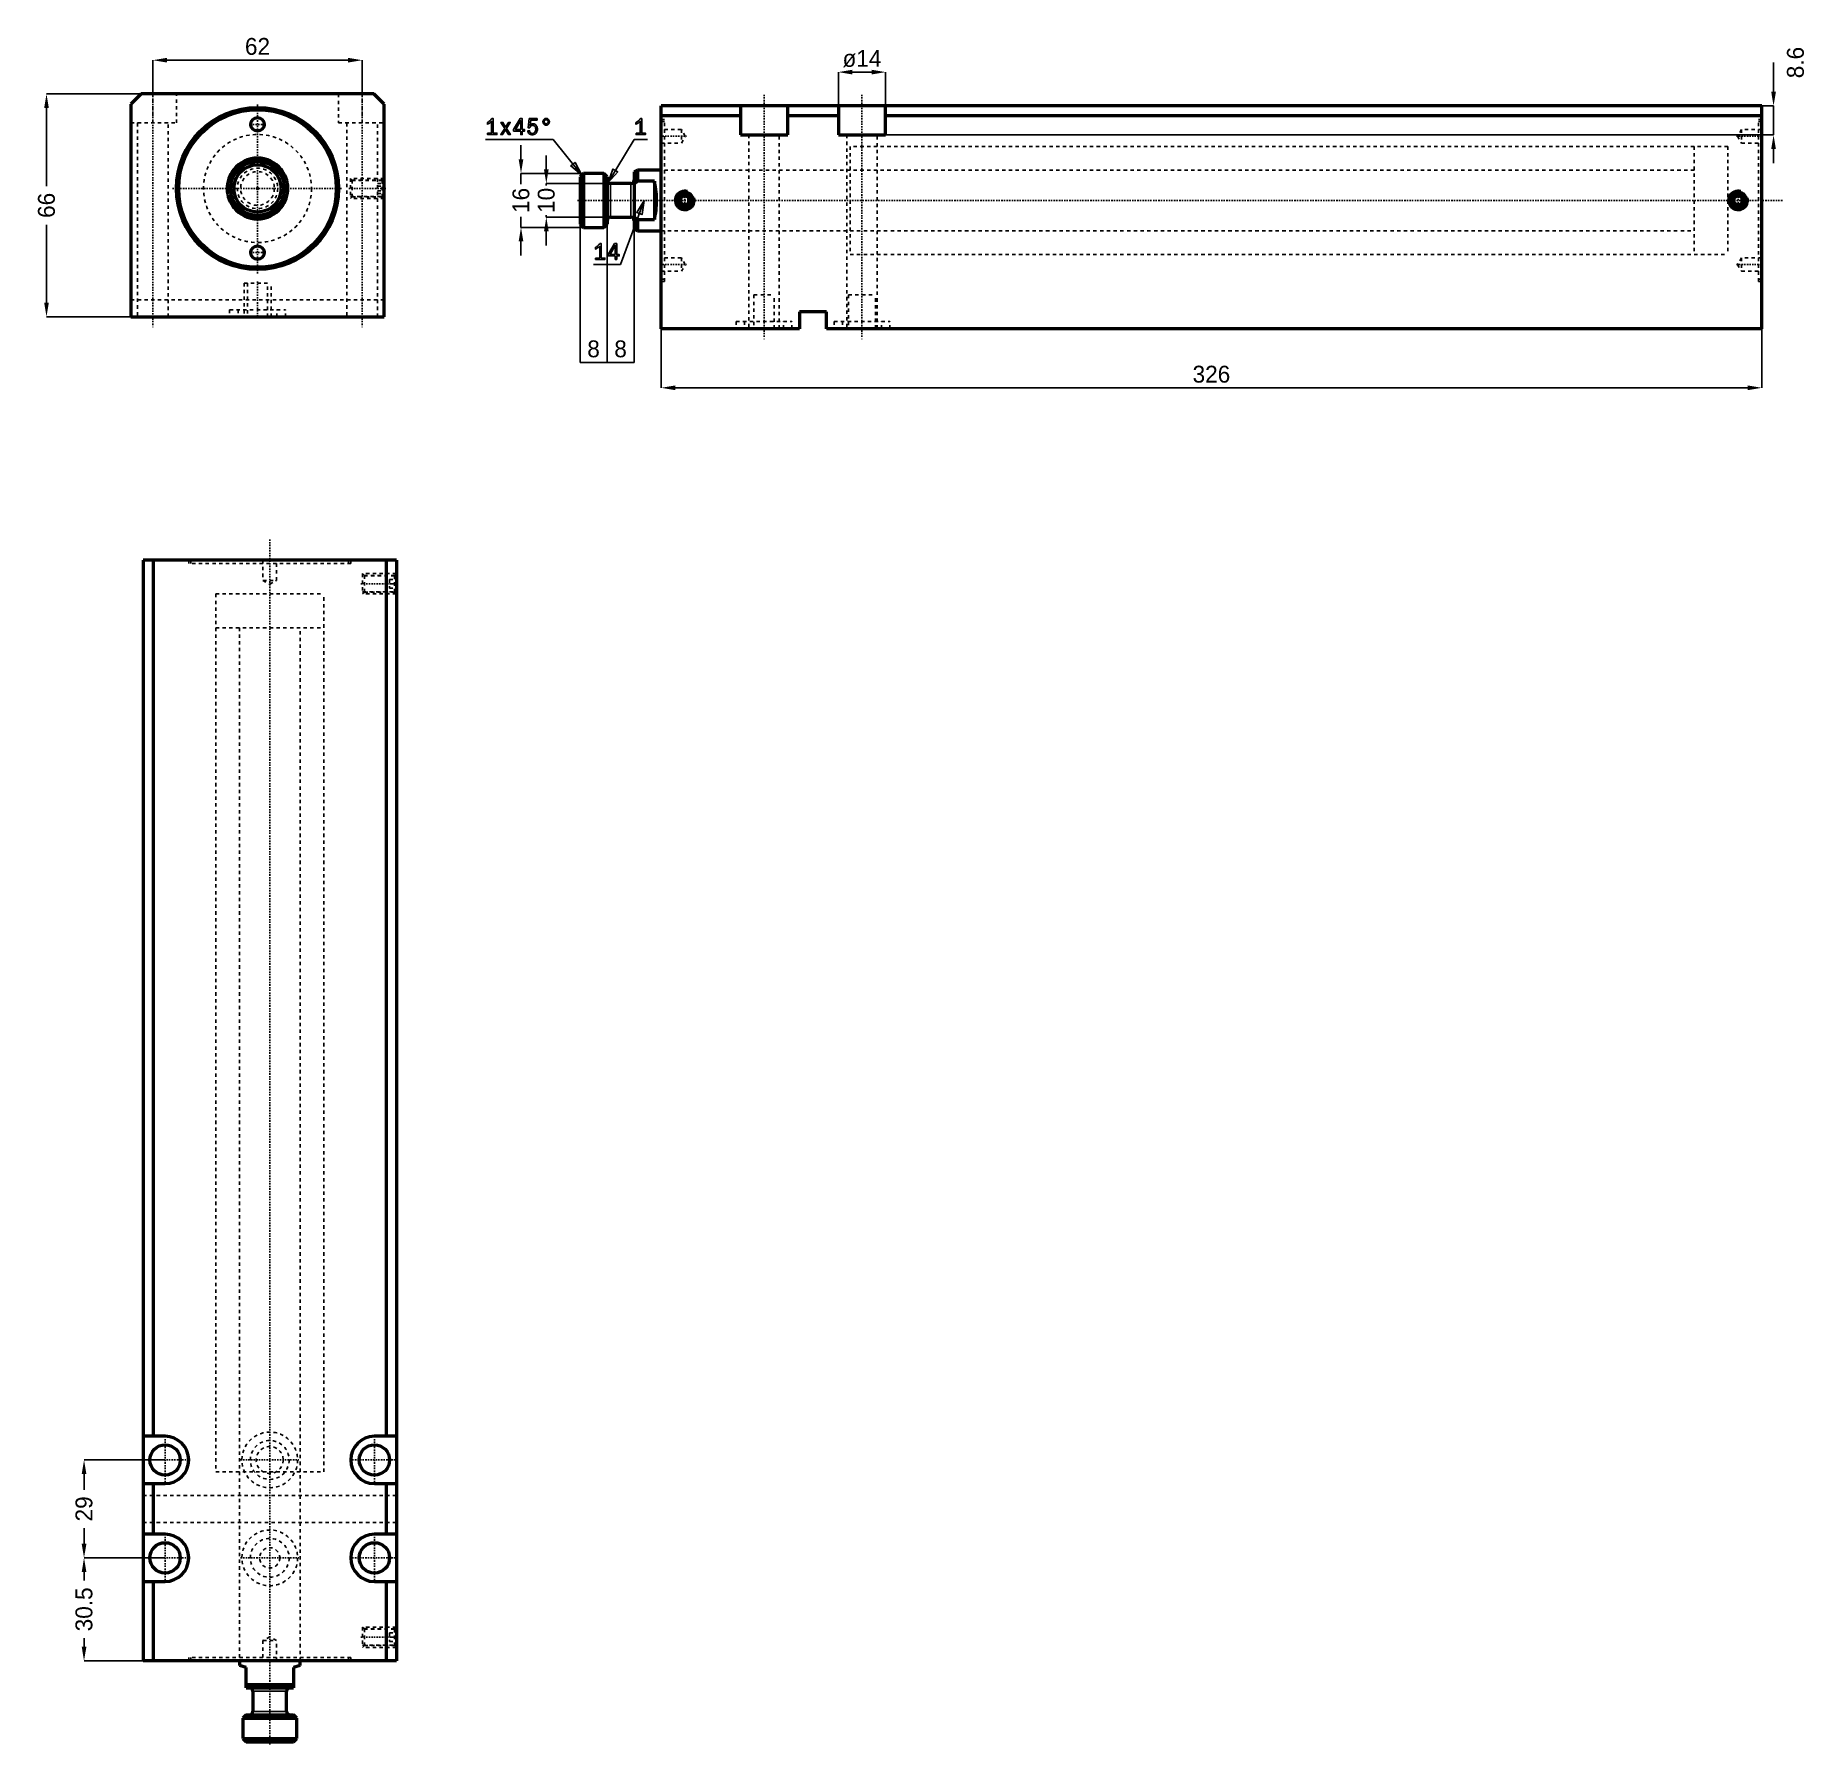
# Model space of a CAD drawing. Header units: millimetres. Extents: x -66 to 459, y -461 to 45.
import ezdxf

# ---------------------------------------------------------------- set-up
doc = ezdxf.new("R2010")
doc.units = ezdxf.units.MM
doc.linetypes.add('Center', pattern=[1.5, 0.45, -0.5, 0.05, -0.5])
doc.linetypes.add('Dashed', pattern=[2, 1, -1])
for name, color, linetype, lineweight in [('2d ConnectionPoints', 7, 'Continuous', 50), ('AM_0', 7, 'Continuous', 50), ('AM_4', 3, 'Continuous', 25), ('AM_5', 3, 'Continuous', 25), ('AM_7', 7, 'Center', 25), ('AM_9', 6, 'Dashed', 25)]:
    doc.layers.add(name, color=color, linetype=linetype, lineweight=lineweight)
doc.dimstyles.new('ISO-25', dxfattribs={"dimtxt": 2.5, "dimasz": 2.5, "dimexe": 1.25, "dimexo": 0.625, "dimtad": 1, "dimtxsty": 'Standard', "dimcen": 2.5, "dimadec": 0, "dimazin": 0, "dimtfac": 1, "dimtmove": 0, "dimatfit": 3, "dimfxl": 0, "dimarcsym": 0})

# ---------------------------------------------------------------- blocks, each defined once
blk = doc.blocks.new('1_JECX_MF_TLA_32_250_0_rod__0_in_JECX_MF_160_TLA_32_250_0__0')
at = {"layer": 'AM_0'}
for p, q in [((-7, 3.87), (-7, 5.66)), ((7, 5.66), (7, 3.87)), ((-7, -5.66), (-7, -3.87)), ((7, -3.87), (7, -5.66))]:
    blk.add_line(p, q, dxfattribs=at)
for points in [[(-7, 5.66), (-7.47, 5.03), (-7.88, 4.36), (-8.23, 3.65), (-8.51, 2.92), (-8.73, 2.17), (-8.89, 1.4), (-8.98, 0.62), (-9, -0.17), (-8.95, -0.95), (-8.83, -1.73), (-8.65, -2.49), (-8.4, -3.23), (-8.09, -3.95), (-7.71, -4.64), (-7.28, -5.3), (-7, -5.66)], [(7, -5.66), (7.47, -5.03), (7.88, -4.36), (8.23, -3.65), (8.51, -2.92), (8.73, -2.17), (8.89, -1.4), (8.98, -0.62), (9, 0.17), (8.95, 0.95), (8.83, 1.73), (8.65, 2.49), (8.4, 3.23), (8.09, 3.95), (7.71, 4.64), (7.28, 5.3), (7, 5.66)]]:
    blk.add_lwpolyline(points, dxfattribs=at)
for radius in [8, 7]:
    blk.add_circle((0, 0), radius, dxfattribs=at)
for radius, start, end in [(9, 38.9424, 141.0576), (8.5, 34.5603, 145.4397), (8.5, 214.5603, 325.4397), (9, 218.9424, 321.0576)]:
    blk.add_arc((0, 0), radius, start, end, dxfattribs=at)
at = {"layer": 'AM_9'}
for p, q in [((-7, 3.87), (-7, -3.87)), ((7, 3.87), (7, -3.87))]:
    blk.add_line(p, q, dxfattribs=at)
for radius in [6, 5]:
    blk.add_circle((0, 0), radius, dxfattribs=at)
blk = doc.blocks.new('2_JECX_MF_EXLA_32_250_0_body__0_in_JECX_MF_160_TLA_32_250_0__0')
at = {"layer": 'AM_0'}
for p, q in [((-34.5, 28), (-37.5, 25)), ((34.5, 28), (-34.5, 28)), ((37.5, 25), (34.5, 28)), ((-37.5, 25), (-37.5, -38)), ((37.5, -38), (37.5, 25)), ((-37.5, -38), (37.5, -38))]:
    blk.add_line(p, q, dxfattribs=at)
for centre, radius in [((0, 0), 24), ((0, 0), 23.34), ((0, 19), 2), ((0, -19), 2)]:
    blk.add_circle(centre, radius, dxfattribs=at)
at = {"layer": 'AM_5', "linetype": 'Dashed'}
for p, q in [((37.5, 3), (27.5, 3)), ((37.5, -3), (27.5, -3))]:
    blk.add_line(p, q, dxfattribs=at)
at = {"layer": 'AM_7'}
for p, q in [((-31, 31.3), (-31, -41.3)), ((31, 31.3), (31, -41.3)), ((0, -25.2), (0, 25.2)), ((-2.1, 19), (2.1, 19)), ((-25.2, 0), (25.2, 0)), ((27, 0), (38, 0)), ((-2.1, -19), (2.1, -19)), ((0, -27.5), (0, -38.5))]:
    blk.add_line(p, q, dxfattribs=at)
at = {"layer": 'AM_9'}
for p, q in [((-31, 19.4), (-31, 28)), ((-24, 19.4), (-24, 28)), ((24, 28), (24, 19.4)), ((31, 19.4), (31, 28)), ((-37.5, 19.4), (-24, 19.4)), ((-35.5, 19.4), (-35.5, -38)), ((-26.5, -38), (-26.5, 19.4)), ((24, 19.4), (37.5, 19.4)), ((26.5, 19.4), (26.5, -38)), ((35.5, -38), (35.5, 19.4)), ((28.04, 2.46), (27.5, 3)), ((27.5, 3), (27.5, -3)), ((37, 2.4), (27.5, 2.4)), ((36.96, 2.46), (28.04, 2.46)), ((28.04, 2.46), (28.04, -2.46)), ((35.5, 1.44), (37.5, 1.44)), ((35.5, 0.72), (37.5, 0.72)), ((37.5, 3), (36.96, 2.46)), ((36.96, 2.46), (36.96, -2.46)), ((37.5, 1.9), (37, 2.4)), ((37, 2.4), (37, -2.4)), ((27.5, -2.4), (37, -2.4)), ((27.5, -3), (28.04, -2.46)), ((28.04, -2.46), (36.96, -2.46)), ((35.5, -0.72), (37.5, -0.72)), ((35.5, -1.44), (37.5, -1.44)), ((36.96, -2.46), (37.5, -3)), ((37, -2.4), (37.5, -1.9)), ((-4, -28), (4, -28)), ((-4, -28), (-4, -38)), ((-3, -28), (-3, -38)), ((3, -38), (3, -28)), ((4, -38), (4, -28)), ((37.5, -33), (-37.5, -33)), ((-8.25, -35.9), (8.25, -35.9)), ((-8.25, -35.9), (-8.25, -38)), ((-5.75, -35.9), (-5.75, -38)), ((5.75, -38), (5.75, -35.9)), ((8.25, -38), (8.25, -35.9))]:
    blk.add_line(p, q, dxfattribs=at)
blk.add_circle((0, 0), 16, dxfattribs=at)
blk = doc.blocks.new('*D3')
at = {"layer": 'AM_5', "color": 0, "lineweight": -2}
for p, q in [((-31, 28), (-31, 38)), ((-26.83, 38), (26.83, 38)), ((31, 28), (31, 38))]:
    blk.add_line(p, q, dxfattribs=at)
at = {"layer": 'AM_5', "color": 0}
for points in [[(-26.83, 38.69), (-26.83, 37.31), (-31, 38)], [(26.83, 37.31), (26.83, 38.69), (31, 38)]]:
    blk.add_solid(points, dxfattribs=at)
at = {"layer": 'Defpoints', "color": 0}
for p in [(31, 38), (-31, 28), (31, 28)]:
    blk.add_point(p, dxfattribs=at)
at = {"layer": 'AM_5', "color": 0, "insert": (0, 42.05), "char_height": 5, "attachment_point": 5}
blk.add_mtext('62', dxfattribs=at)
blk = doc.blocks.new('*D4')
at = {"layer": 'AM_5', "color": 0, "lineweight": -2}
for p, q in [((-34.5, 28), (-62.5, 28)), ((-62.5, 23.83), (-62.5, 0.72)), ((-62.5, -33.83), (-62.5, -10.72)), ((-37.5, -38), (-62.5, -38))]:
    blk.add_line(p, q, dxfattribs=at)
at = {"layer": 'AM_5', "color": 0}
for points in [[(-61.81, 23.83), (-63.19, 23.83), (-62.5, 28)], [(-63.19, -33.83), (-61.81, -33.83), (-62.5, -38)]]:
    blk.add_solid(points, dxfattribs=at)
at = {"layer": 'Defpoints', "color": 0}
for p in [(-34.5, 28), (-62.5, -38), (-37.5, -38)]:
    blk.add_point(p, dxfattribs=at)
at = {"layer": 'AM_5', "color": 0, "insert": (-62.5, -5), "char_height": 5, "attachment_point": 5, "rotation": 90}
blk.add_mtext('66', dxfattribs=at)
blk = doc.blocks.new('1_JECX_MF_TLA_32_250_0_rod__0_in_JECX_MF_160_TLA_32_250_0__4')
at = {"layer": 'AM_0'}
for p, q in [((-9, 0), (-9, -1.35)), ((9, -1.35), (9, 0)), ((-7, -2), (-9, -1.35)), ((-7, -8), (-7, -2)), ((9, -1.35), (7, -2)), ((7, -2), (7, -8)), ((-7, -7), (7, -7)), ((-7, -8), (7, -8)), ((-5, -9), (-5, -15)), ((5, -15), (5, -9)), ((-7, -16), (-8, -17)), ((-8, -17), (8, -17)), ((-8, -17), (-8, -23)), ((-7, -16), (7, -16)), ((8, -17), (7, -16)), ((8, -23), (8, -17)), ((-8, -23), (8, -23)), ((-8, -23), (-7, -24)), ((-7, -24), (7, -24)), ((7, -24), (8, -23))]:
    blk.add_line(p, q, dxfattribs=at)
for centre, start, end in [((-6, -9), 360, 90), ((6, -9), 90, 180), ((-6, -15), 270, 0), ((6, -15), 180, 270)]:
    blk.add_arc(centre, 1, start, end, dxfattribs=at)
at = {"layer": 'AM_4'}
for p, q in [((-5, -9), (5, -9)), ((-5, -15), (5, -15))]:
    blk.add_line(p, q, dxfattribs=at)
at = {"layer": 'AM_7'}
blk.add_line((0, -24.8), (0, 332.2), dxfattribs=at)
at = {"layer": 'AM_9'}
for p, q in [((-16, 316), (16, 316)), ((-16, 316), (-16, 306)), ((16, 306), (16, 316)), ((-16, 306), (16, 306)), ((-9, 306), (-9, 0)), ((9, 0), (9, 306))]:
    blk.add_line(p, q, dxfattribs=at)
blk = doc.blocks.new('2_JECX_MF_EXLA_32_250_0_body__0_in_JECX_MF_160_TLA_32_250_0__4')
at = {"layer": 'AM_0'}
for p, q in [((37.5, 326), (-37.5, 326)), ((-37.5, 326), (-37.5, 0)), ((-34.5, 326), (-34.5, 66.5)), ((34.5, 326), (34.5, 66.5)), ((37.5, 326), (37.5, 0)), ((-31, 66.5), (-37.5, 66.5)), ((37.5, 66.5), (31, 66.5)), ((-37.5, 52.5), (-31, 52.5)), ((-34.5, 52.5), (-34.5, 37.5)), ((31, 52.5), (37.5, 52.5)), ((34.5, 52.5), (34.5, 37.5)), ((-31, 37.5), (-37.5, 37.5)), ((37.5, 37.5), (31, 37.5)), ((-37.5, 23.5), (-31, 23.5)), ((-34.5, 23.5), (-34.5, 0)), ((31, 23.5), (37.5, 23.5)), ((34.5, 23.5), (34.5, 0)), ((37.5, 0), (-37.5, 0))]:
    blk.add_line(p, q, dxfattribs=at)
for centre in [(-31, 59.5), (31, 59.5), (-31, 30.5), (31, 30.5)]:
    blk.add_circle(centre, 4.5, dxfattribs=at)
for centre, start, end in [((-31, 59.5), 270, 90), ((31, 59.5), 90, 270), ((-31, 30.5), 270, 90), ((31, 30.5), 90, 270)]:
    blk.add_arc(centre, 7, start, end, dxfattribs=at)
at = {"layer": 'AM_5', "linetype": 'Dashed'}
for p, q in [((37.5, 322), (27.5, 322)), ((37.5, 316), (27.5, 316)), ((37.5, 10), (27.5, 10)), ((37.5, 4), (27.5, 4))]:
    blk.add_line(p, q, dxfattribs=at)
at = {"layer": 'AM_7'}
for p, q in [((27, 319), (38, 319)), ((-31, 52.15), (-31, 66.85)), ((31, 52.15), (31, 66.85)), ((-38.35, 59.5), (-23.65, 59.5)), ((-8.6625, 59.5), (8.6625, 59.5)), ((23.65, 59.5), (38.35, 59.5)), ((-31, 23.15), (-31, 37.85)), ((31, 23.15), (31, 37.85)), ((-38.35, 30.5), (-23.65, 30.5)), ((-8.6625, 30.5), (8.6625, 30.5)), ((23.65, 30.5), (38.35, 30.5)), ((27, 7), (38, 7))]:
    blk.add_line(p, q, dxfattribs=at)
at = {"layer": 'AM_9'}
for p, q in [((-24, 326), (-24, 325)), ((-23.34, 326), (-23.34, 325)), ((-2, 326), (-2, 320)), ((2, 320), (2, 326)), ((23.34, 325), (23.34, 326)), ((24, 325), (24, 326)), ((24, 325), (-24, 325)), ((27.5, 322), (27.5, 316)), ((28.0415, 321.4585), (27.5, 322)), ((37, 321.4), (27.5, 321.4)), ((36.9585, 321.4585), (28.0415, 321.4585)), ((28.0415, 321.4585), (28.0415, 316.5415)), ((35.5, 320.25), (37.5, 320.25)), ((35.5, 320.25), (35.5, 317.75)), ((37.5, 322), (36.9585, 321.4585)), ((36.9585, 321.4585), (36.9585, 316.5415)), ((37, 321.4), (37, 316.6)), ((37.5, 320.9), (37, 321.4)), ((-16, 316), (16, 316)), ((-16, 316), (-16, 56)), ((-2, 320), (0, 318.8453)), ((-2, 320), (2, 320)), ((0, 318.8453), (2, 320)), ((16, 56), (16, 316)), ((27.5, 316.6), (37, 316.6)), ((27.5, 316), (28.0415, 316.5415)), ((28.0415, 316.5415), (36.9585, 316.5415)), ((35.5, 319), (37.5, 319)), ((35.5, 317.75), (37.5, 317.75)), ((36.9585, 316.5415), (37.5, 316)), ((37, 316.6), (37.5, 317.1)), ((-16, 56), (16, 56)), ((-9, 56), (-9, 0)), ((9, 0), (9, 56)), ((37.5, 49), (-37.5, 49)), ((37.5, 41), (-37.5, 41)), ((0, 7.1547), (-2, 6)), ((-2, 6), (-2, 0)), ((-2, 6), (2, 6)), ((2, 6), (0, 7.1547)), ((2, 0), (2, 6)), ((27.5, 10), (27.5, 4)), ((28.0415, 9.4585), (27.5, 10)), ((37, 9.4), (27.5, 9.4)), ((36.9585, 9.4585), (28.0415, 9.4585)), ((28.0415, 9.4585), (28.0415, 4.5415)), ((35.5, 8.25), (37.5, 8.25)), ((35.5, 8.25), (35.5, 5.75)), ((35.5, 7), (37.5, 7)), ((35.5, 5.75), (37.5, 5.75)), ((37.5, 10), (36.9585, 9.4585)), ((36.9585, 9.4585), (36.9585, 4.5415)), ((37.5, 8.9), (37, 9.4)), ((37, 9.4), (37, 4.6)), ((24, 1), (-24, 1)), ((-24, 1), (-24, 0)), ((-23.34, 1), (-23.34, 0)), ((23.34, 0), (23.34, 1)), ((24, 0), (24, 1)), ((27.5, 4.6), (37, 4.6)), ((27.5, 4), (28.0415, 4.5415)), ((28.0415, 4.5415), (36.9585, 4.5415)), ((36.9585, 4.5415), (37.5, 4)), ((37, 4.6), (37.5, 5.1))]:
    blk.add_line(p, q, dxfattribs=at)
for centre, radius in [((0, 59.5), 8.25), ((0, 59.5), 5.75), ((0, 59.5), 4), ((0, 30.5), 8.25), ((0, 30.5), 5.75), ((0, 30.5), 3)]:
    blk.add_circle(centre, radius, dxfattribs=at)
blk = doc.blocks.new('*D10')
at = {"layer": 'AM_5', "color": 0, "lineweight": -2}
for p, q in [((-27.38, -376.58), (-51.38, -376.58)), ((-51.38, -380.75), (-51.38, -385.41)), ((-51.38, -401.41), (-51.38, -396.75)), ((-27.38, -405.58), (-51.38, -405.58))]:
    blk.add_line(p, q, dxfattribs=at)
at = {"layer": 'AM_5', "color": 0}
for points in [[(-52.07, -380.75), (-50.68, -380.75), (-51.38, -376.58)], [(-52.07, -401.41), (-50.68, -401.41), (-51.38, -405.58)]]:
    blk.add_solid(points, dxfattribs=at)
at = {"layer": 'Defpoints', "color": 0}
for p in [(-51.38, -376.58), (-27.38, -376.58), (-27.38, -405.58)]:
    blk.add_point(p, dxfattribs=at)
at = {"layer": 'AM_5', "color": 0, "insert": (-51.38, -391.08), "char_height": 5, "attachment_point": 5, "rotation": 90}
blk.add_mtext('29', dxfattribs=at)
blk = doc.blocks.new('*D11')
at = {"layer": 'AM_5', "color": 0, "lineweight": -2}
for p, q in [((-27.38, -405.58), (-51.38, -405.58)), ((-51.38, -409.75), (-51.38, -412.25)), ((-51.38, -431.91), (-51.38, -429.41)), ((-33.88, -436.08), (-51.38, -436.08))]:
    blk.add_line(p, q, dxfattribs=at)
at = {"layer": 'AM_5', "color": 0}
for points in [[(-52.07, -409.75), (-50.68, -409.75), (-51.38, -405.58)], [(-52.07, -431.91), (-50.68, -431.91), (-51.38, -436.08)]]:
    blk.add_solid(points, dxfattribs=at)
at = {"layer": 'Defpoints', "color": 0}
for p in [(-27.38, -405.58), (-51.38, -436.08), (-33.88, -436.08)]:
    blk.add_point(p, dxfattribs=at)
at = {"layer": 'AM_5', "color": 0, "insert": (-51.38, -420.83), "char_height": 5, "attachment_point": 5, "rotation": 90}
blk.add_mtext('30.5', dxfattribs=at)
blk = doc.blocks.new('1_JECX_MF_TLA_32_250_0_rod__0_in_JECX_MF_160_TLA_32_250_0__2')
at = {"layer": 'AM_0'}
for p, q in [((-23, 8), (-24, 7)), ((-24, 7), (-24, -7)), ((-23, 8), (-23, -8)), ((-17, 8), (-23, 8)), ((-16, 7), (-17, 8)), ((-17, 8), (-17, -8)), ((-16, 7), (-16, -7)), ((-7, 9), (-8, 8.5)), ((-8, 8.5), (-8, -8.5)), ((-7, 5.66), (-8, 4.82)), ((0, 9), (-7, 9)), ((-7, 9), (-7, 5.66)), ((-2, 5.66), (-7, 5.66)), ((-2, 5.66), (-2, -5.66)), ((-9, 5), (-15, 5)), ((-15, -5), (-9, -5)), ((-24, -7), (-23, -8)), ((-23, -8), (-17, -8)), ((-17, -8), (-16, -7)), ((-8, -8.5), (-7, -9)), ((-7, -5.66), (-2, -5.66)), ((-7, -5.66), (-7, -9)), ((-7, -9), (0, -9))]:
    blk.add_line(p, q, dxfattribs=at)
for points in [[(-2, -5.66), (-1.85, -5.03), (-1.72, -4.36), (-1.6, -3.65), (-1.51, -2.92), (-1.44, -2.17), (-1.39, -1.4), (-1.36, -0.62), (-1.35, 0.17), (-1.37, 0.95), (-1.4, 1.73), (-1.46, 2.49), (-1.55, 3.23), (-1.65, 3.95), (-1.77, 4.64), (-1.91, 5.3), (-2, 5.66)], [(-8, -4.82), (-7.99, -4.83), (-7, -5.66)]]:
    blk.add_lwpolyline(points, dxfattribs=at)
for centre, start, end in [((-15, 6), 180, 270), ((-9, 6), 270, 0), ((-15, -6), 90, 180), ((-9, -6), 360, 90)]:
    blk.add_arc(centre, 1, start, end, dxfattribs=at)
at = {"layer": 'AM_4'}
for p, q in [((-15, 5), (-15, -5)), ((-9, 5), (-9, -5))]:
    blk.add_line(p, q, dxfattribs=at)
at = {"layer": 'AM_7'}
blk.add_line((-24.8, 0), (332.2, 0), dxfattribs=at)
at = {"layer": 'AM_9'}
for p, q in [((316, 16), (306, 16)), ((306, 16), (306, -16)), ((316, 16), (316, -16)), ((306, 9), (0, 9)), ((0, -9), (306, -9)), ((306, -16), (316, -16))]:
    blk.add_line(p, q, dxfattribs=at)
blk = doc.blocks.new('2_JECX_MF_EXLA_32_250_0_body__0_in_JECX_MF_160_TLA_32_250_0__2')
at = {"layer": 'AM_0'}
for p, q in [((326, 28), (0, 28)), ((0, -38), (0, 28)), ((23.5, 28), (23.5, 19.4)), ((37.5, 19.4), (37.5, 28)), ((52.5, 28), (52.5, 19.4)), ((66.5, 19.4), (66.5, 28)), ((326, -38), (326, 28)), ((23.5, 25), (0, 25)), ((52.5, 25), (37.5, 25)), ((326, 25), (66.5, 25)), ((23.5, 19.4), (37.5, 19.4)), ((52.5, 19.4), (66.5, 19.4)), ((7, 1.44), (5.75, 0.72)), ((5.75, 0.72), (5.75, -0.72)), ((8.25, 0.72), (7, 1.44)), ((8.25, -0.72), (8.25, 0.72)), ((319, 1.44), (317.75, 0.72)), ((317.75, 0.72), (317.75, -0.72)), ((320.25, 0.72), (319, 1.44)), ((320.25, -0.72), (320.25, 0.72)), ((5.75, -0.72), (7, -1.44)), ((7, -1.44), (8.25, -0.72)), ((317.75, -0.72), (319, -1.44)), ((319, -1.44), (320.25, -0.72)), ((41, -33), (41, -38)), ((49, -33), (41, -33)), ((49, -38), (49, -33)), ((41, -38), (0, -38)), ((326, -38), (49, -38))]:
    blk.add_line(p, q, dxfattribs=at)
for centre, radius in [((7, 0), 2.46), ((7, 0), 2.4), ((7, 0), 1.9), ((319, 0), 2.46), ((319, 0), 2.4), ((319, 0), 1.9)]:
    blk.add_circle(centre, radius, dxfattribs=at)
at = {"layer": 'AM_5'}
for centre in [(7, 0), (319, 0)]:
    blk.add_arc(centre, 3, 75, 15, dxfattribs=at)
at = {"layer": 'AM_7'}
for p, q in [((30.5, 31.3), (30.5, -41.3)), ((59.5, 31.3), (59.5, -41.3)), ((-0.36, 19), (7.51, 19)), ((318.49, 19), (326.36, 19)), ((7, -3.15), (7, 3.15)), ((319, -3.15), (319, 3.15)), ((-0.36, -19), (7.51, -19)), ((318.49, -19), (326.36, -19))]:
    blk.add_line(p, q, dxfattribs=at)
at = {"layer": 'AM_9'}
for p, q in [((1, 24), (0, 24)), ((1, 23.34), (0, 23.34)), ((6, 21), (0, 21)), ((1, -24), (1, 24)), ((7.15, 19), (6, 21)), ((6, 21), (6, 17)), ((320, 21), (318.85, 19)), ((326, 21), (320, 21)), ((320, 21), (320, 17)), ((325, -24), (325, 24)), ((326, 24), (325, 24)), ((326, 23.34), (325, 23.34)), ((0, 17), (6, 17)), ((6, 17), (7.15, 19)), ((26, 19.4), (26, -38)), ((35, -38), (35, 19.4)), ((55, 19.4), (55, -38)), ((316, 16), (56, 16)), ((56, 16), (56, -16)), ((64, -38), (64, 19.4)), ((316, 16), (316, -16)), ((318.85, 19), (320, 17)), ((320, 17), (326, 17)), ((56, 9), (0, 9)), ((0, -9), (56, -9)), ((6, -17), (0, -17)), ((7.15, -19), (6, -17)), ((6, -17), (6, -21)), ((6, -21), (7.15, -19)), ((56, -16), (316, -16)), ((320, -17), (318.85, -19)), ((318.85, -19), (320, -21)), ((326, -17), (320, -17)), ((320, -17), (320, -21)), ((0, -21), (6, -21)), ((0, -23.34), (1, -23.34)), ((0, -24), (1, -24)), ((320, -21), (326, -21)), ((325, -23.34), (326, -23.34)), ((325, -24), (326, -24)), ((27.5, -28), (33.5, -28)), ((27.5, -28), (27.5, -38)), ((33.5, -38), (33.5, -28)), ((55.5, -28), (63.5, -28)), ((55.5, -28), (55.5, -38)), ((63.5, -38), (63.5, -28)), ((22.25, -35.9), (38.75, -35.9)), ((22.25, -35.9), (22.25, -38)), ((24.75, -35.9), (24.75, -38)), ((36.25, -38), (36.25, -35.9)), ((38.75, -38), (38.75, -35.9)), ((51.25, -35.9), (67.75, -35.9)), ((51.25, -35.9), (51.25, -38)), ((53.75, -35.9), (53.75, -38)), ((65.25, -38), (65.25, -35.9)), ((67.75, -38), (67.75, -35.9))]:
    blk.add_line(p, q, dxfattribs=at)
blk = doc.blocks.new('*D22')
at = {"layer": 'AM_5', "color": 0, "lineweight": -2}
for p, q in [((172.04, 24.47), (172.04, 34.47)), ((176.21, 34.47), (181.88, 34.47)), ((186.04, 24.47), (186.04, 34.47))]:
    blk.add_line(p, q, dxfattribs=at)
at = {"layer": 'AM_5', "color": 0}
for points in [[(176.21, 35.16), (176.21, 33.77), (172.04, 34.47)], [(181.88, 35.16), (181.88, 33.77), (186.04, 34.47)]]:
    blk.add_solid(points, dxfattribs=at)
at = {"layer": 'Defpoints', "color": 0}
for p in [(186.04, 34.47), (172.04, 24.47), (186.04, 24.47)]:
    blk.add_point(p, dxfattribs=at)
at = {"layer": 'AM_5', "color": 0, "insert": (179.04, 38.47), "char_height": 5, "attachment_point": 5}
blk.add_mtext('ø14', dxfattribs=at)
blk = doc.blocks.new('*D23')
at = {"layer": 'AM_5', "color": 0, "lineweight": -2}
for p, q in [((449.04, 28.64), (449.04, 37.3)), ((186.04, 24.47), (449.04, 24.47)), ((449.04, 15.87), (449.04, 24.47)), ((186.04, 15.87), (449.04, 15.87)), ((449.04, 11.7), (449.04, 7.54))]:
    blk.add_line(p, q, dxfattribs=at)
at = {"layer": 'AM_5', "color": 0}
for points in [[(448.35, 28.64), (449.74, 28.64), (449.04, 24.47)], [(448.35, 11.7), (449.74, 11.7), (449.04, 15.87)]]:
    blk.add_solid(points, dxfattribs=at)
at = {"layer": 'Defpoints', "color": 0}
for p in [(186.04, 24.47), (449.04, 24.47), (186.04, 15.87)]:
    blk.add_point(p, dxfattribs=at)
at = {"layer": 'AM_5', "color": 0, "insert": (455.54, 37.3), "char_height": 5, "attachment_point": 5, "rotation": 90}
blk.add_mtext('8.6', dxfattribs=at)
blk = doc.blocks.new('*D24')
at = {"layer": 'AM_5', "color": 0, "lineweight": -2}
for p, q in [((119.54, -41.53), (119.54, -59.03)), ((445.54, -41.53), (445.54, -59.03)), ((123.71, -59.03), (441.38, -59.03))]:
    blk.add_line(p, q, dxfattribs=at)
at = {"layer": 'AM_5', "color": 0}
for points in [[(123.71, -58.34), (123.71, -59.73), (119.54, -59.03)], [(441.38, -58.34), (441.38, -59.73), (445.54, -59.03)]]:
    blk.add_solid(points, dxfattribs=at)
at = {"layer": 'Defpoints', "color": 0}
for p in [(119.54, -41.53), (445.54, -41.53), (445.54, -59.03)]:
    blk.add_point(p, dxfattribs=at)
at = {"layer": 'AM_5', "color": 0, "insert": (282.54, -55.03), "char_height": 5, "attachment_point": 5}
blk.add_mtext('326', dxfattribs=at)
blk = doc.blocks.new('*D25')
at = {"layer": 'AM_5', "color": 0, "lineweight": -2}
for p, q in [((111.54, -9.53), (111.54, -51.53)), ((103.54, -10.53), (103.54, -51.53)), ((103.54, -51.53), (111.54, -51.53))]:
    blk.add_line(p, q, dxfattribs=at)
at = {"layer": 'Defpoints', "color": 0}
for p in [(111.54, -9.53), (103.54, -10.53), (111.54, -51.53)]:
    blk.add_point(p, dxfattribs=at)
at = {"layer": 'AM_5', "color": 0, "insert": (107.54, -47.53), "char_height": 5, "attachment_point": 5}
blk.add_mtext('8', dxfattribs=at)
blk = doc.blocks.new('*D26')
at = {"layer": 'AM_5', "color": 0, "lineweight": -2}
for p, q in [((95.54, -10.53), (95.54, -51.53)), ((103.54, -10.53), (103.54, -51.53)), ((95.54, -51.53), (103.54, -51.53))]:
    blk.add_line(p, q, dxfattribs=at)
at = {"layer": 'Defpoints', "color": 0}
for p in [(95.54, -10.53), (103.54, -10.53), (103.54, -51.53)]:
    blk.add_point(p, dxfattribs=at)
at = {"layer": 'AM_5', "color": 0, "insert": (99.54, -47.53), "char_height": 5, "attachment_point": 5}
blk.add_mtext('8', dxfattribs=at)
blk = doc.blocks.new('*D27')
at = {"layer": 'AM_5', "color": 0, "lineweight": -2}
for p, q in [((78.04, 8.64), (78.04, 12.8)), ((96.54, 4.47), (78.04, 4.47)), ((78.04, 4.47), (78.04, 1.3)), ((78.04, -11.53), (78.04, -8.36)), ((96.54, -11.53), (78.04, -11.53)), ((78.04, -15.7), (78.04, -19.86))]:
    blk.add_line(p, q, dxfattribs=at)
at = {"layer": 'AM_5', "color": 0}
for points in [[(77.35, 8.64), (78.74, 8.64), (78.04, 4.47)], [(77.35, -15.7), (78.74, -15.7), (78.04, -11.53)]]:
    blk.add_solid(points, dxfattribs=at)
at = {"layer": 'Defpoints', "color": 0}
for p in [(78.04, 4.47), (96.54, 4.47), (96.54, -11.53)]:
    blk.add_point(p, dxfattribs=at)
at = {"layer": 'AM_5', "color": 0, "insert": (78.04, -3.53), "char_height": 5, "attachment_point": 5, "rotation": 90}
blk.add_mtext('16', dxfattribs=at)
blk = doc.blocks.new('*D28')
at = {"layer": 'AM_5', "color": 0, "lineweight": -2}
for p, q in [((85.54, 5.64), (85.54, 9.8)), ((104.54, 1.47), (85.54, 1.47)), ((85.54, 1.47), (85.54, 0.89)), ((85.54, -8.53), (85.54, -7.95)), ((104.54, -8.53), (85.54, -8.53)), ((85.54, -12.7), (85.54, -16.86))]:
    blk.add_line(p, q, dxfattribs=at)
at = {"layer": 'AM_5', "color": 0}
for points in [[(84.85, 5.64), (86.24, 5.64), (85.54, 1.47)], [(84.85, -12.7), (86.24, -12.7), (85.54, -8.53)]]:
    blk.add_solid(points, dxfattribs=at)
at = {"layer": 'Defpoints', "color": 0}
for p in [(85.54, 1.47), (104.54, 1.47), (104.54, -8.53)]:
    blk.add_point(p, dxfattribs=at)
at = {"layer": 'AM_5', "color": 0, "insert": (85.54, -3.53), "char_height": 5, "attachment_point": 5, "rotation": 90}
blk.add_mtext('10', dxfattribs=at)

msp = doc.modelspace()

# ---------------------------------------------------------------- linework, layer by layer
at = {"layer": '2d ConnectionPoints'}
for p in [(0, 0), (119.542, -3.531), (3.623, -436.08)]:
    msp.add_point(p, dxfattribs=at)
at = {"layer": 'AM_5'}
for p, q in [((67.542, 14.469), (87.542, 14.469)), ((87.542, 14.469), (96.042, 3.969)), ((111.542, 14.469), (103.835, 1.762)), ((115.542, 14.469), (111.542, 14.469)), ((107.542, -22.531), (114.542, -3.531)), ((99.542, -22.531), (107.542, -22.531))]:
    msp.add_line(p, q, dxfattribs=at)
for points in [[(68.15, 16.385), (69.346, 16.385), (69.346, 19.902), (69.346, 19.902), (69.282, 19.837), (69.173, 19.736), (69.173, 19.736), (69.049, 19.63), (68.959, 19.557), (68.959, 19.557), (68.865, 19.485), (68.723, 19.382), (68.723, 19.382), (68.581, 19.286), (68.485, 19.226), (68.485, 19.226), (68.391, 19.171), (68.261, 19.106), (68.261, 19.106), (68.143, 19.058), (68.072, 19.037), (68.072, 19.531), (68.072, 19.531), (68.161, 19.573), (68.301, 19.654), (68.301, 19.654), (68.448, 19.754), (68.551, 19.832), (68.551, 19.832), (68.655, 19.916), (68.805, 20.045), (68.805, 20.045), (68.95, 20.18), (69.044, 20.272), (69.044, 20.272), (69.132, 20.364), (69.251, 20.492), (69.251, 20.492), (69.352, 20.609), (69.411, 20.682), (69.827, 20.682), (69.827, 16.385), (70.912, 16.385), (70.912, 15.969), (68.15, 15.969), (68.15, 16.385)], [(73.213, 17.754), (72.114, 19.544), (72.683, 19.544), (73.502, 18.189), (74.363, 19.544), (74.88, 19.544), (73.794, 17.796), (74.932, 15.969), (74.357, 15.969), (73.492, 17.373), (72.579, 15.969), (72.052, 15.969), (73.213, 17.754)], [(77.967, 17.009), (75.861, 17.009), (75.861, 17.432), (77.778, 20.682), (78.422, 20.682), (78.422, 17.448), (79.124, 17.448), (79.124, 17.009), (78.422, 17.009), (78.422, 15.969), (77.967, 15.969), (77.967, 17.009)], [(77.973, 17.448), (77.973, 20.136), (76.42, 17.448), (77.973, 17.448)], [(81.424, 15.911), (81.424, 15.911), (81.277, 15.916), (81.068, 15.942), (81.068, 15.942), (80.872, 15.991), (80.748, 16.036), (80.748, 16.036), (80.632, 16.091), (80.476, 16.196), (80.476, 16.196), (80.342, 16.325), (80.265, 16.424), (80.265, 16.424), (80.2, 16.535), (80.13, 16.722), (80.13, 16.722), (80.092, 16.933), (80.085, 17.087), (80.592, 17.087), (80.592, 17.087), (80.601, 16.941), (80.651, 16.751), (80.651, 16.751), (80.743, 16.594), (80.827, 16.509), (80.827, 16.509), (80.928, 16.439), (81.099, 16.363), (81.099, 16.363), (81.297, 16.322), (81.443, 16.314), (81.443, 16.314), (81.569, 16.321), (81.741, 16.357), (81.741, 16.357), (81.893, 16.424), (81.983, 16.486), (81.983, 16.486), (82.064, 16.559), (82.169, 16.685), (82.169, 16.685), (82.253, 16.83), (82.298, 16.938), (82.298, 16.938), (82.334, 17.052), (82.374, 17.23), (82.374, 17.23), (82.395, 17.418), (82.399, 17.549), (82.399, 17.549), (82.395, 17.668), (82.374, 17.842), (82.374, 17.842), (82.336, 18.008), (82.301, 18.116), (82.301, 18.116), (82.258, 18.218), (82.179, 18.355), (82.179, 18.355), (82.081, 18.474), (82.006, 18.543), (82.006, 18.543), (81.923, 18.602), (81.784, 18.665), (81.784, 18.665), (81.628, 18.699), (81.515, 18.706), (81.515, 18.706), (81.394, 18.698), (81.224, 18.656), (81.224, 18.656), (81.067, 18.579), (80.969, 18.508), (80.969, 18.508), (80.88, 18.422), (80.771, 18.273), (80.771, 18.273), (80.689, 18.097), (80.65, 17.965), (80.156, 17.965), (80.494, 20.695), (82.789, 20.695), (82.789, 20.272), (80.956, 20.272), (80.748, 18.709), (80.748, 18.709), (80.817, 18.793), (80.924, 18.903), (80.924, 18.903), (81.037, 18.993), (81.115, 19.042), (81.115, 19.042), (81.197, 19.083), (81.33, 19.126), (81.33, 19.126), (81.476, 19.15), (81.58, 19.154), (81.58, 19.154), (81.739, 19.146), (81.962, 19.101), (81.962, 19.101), (82.164, 19.017), (82.288, 18.94), (82.288, 18.94), (82.402, 18.848), (82.552, 18.687), (82.552, 18.687), (82.675, 18.498), (82.743, 18.356), (82.743, 18.356), (82.8, 18.206), (82.86, 17.967), (82.86, 17.967), (82.893, 17.713), (82.899, 17.536), (82.899, 17.536), (82.892, 17.349), (82.853, 17.085), (82.853, 17.085), (82.781, 16.841), (82.714, 16.689), (82.714, 16.689), (82.634, 16.548), (82.491, 16.361), (82.491, 16.361), (82.322, 16.204), (82.194, 16.116), (82.194, 16.116), (82.056, 16.042), (81.834, 15.962), (81.834, 15.962), (81.594, 15.919), (81.424, 15.911)], [(85.499, 18.764), (85.499, 18.764), (85.396, 18.77), (85.248, 18.798), (85.248, 18.798), (85.108, 18.851), (85.018, 18.899), (85.018, 18.899), (84.933, 18.957), (84.819, 19.058), (84.819, 19.058), (84.722, 19.176), (84.667, 19.265), (84.667, 19.265), (84.62, 19.359), (84.569, 19.505), (84.569, 19.505), (84.542, 19.659), (84.537, 19.765), (84.537, 19.765), (84.542, 19.872), (84.569, 20.025), (84.569, 20.025), (84.62, 20.172), (84.667, 20.266), (84.667, 20.266), (84.722, 20.354), (84.819, 20.473), (84.819, 20.473), (84.933, 20.574), (85.018, 20.631), (85.018, 20.631), (85.108, 20.68), (85.248, 20.733), (85.248, 20.733), (85.396, 20.761), (85.499, 20.766), (85.499, 20.766), (85.601, 20.761), (85.748, 20.733), (85.748, 20.733), (85.889, 20.68), (85.978, 20.631), (85.978, 20.631), (86.062, 20.574), (86.175, 20.473), (86.175, 20.473), (86.271, 20.355), (86.326, 20.267), (86.326, 20.267), (86.372, 20.174), (86.422, 20.027), (86.422, 20.027), (86.449, 19.873), (86.454, 19.765), (86.454, 19.765), (86.449, 19.658), (86.422, 19.503), (86.422, 19.503), (86.372, 19.357), (86.326, 19.263), (86.326, 19.263), (86.271, 19.175), (86.175, 19.058), (86.175, 19.058), (86.062, 18.957), (85.978, 18.899), (85.978, 18.899), (85.889, 18.851), (85.748, 18.798), (85.748, 18.798), (85.601, 18.77), (85.499, 18.764)], [(85.499, 19.161), (85.499, 19.161), (85.56, 19.164), (85.649, 19.181), (85.649, 19.181), (85.734, 19.213), (85.788, 19.242), (85.788, 19.242), (85.839, 19.277), (85.907, 19.338), (85.907, 19.338), (85.966, 19.409), (85.999, 19.463), (85.999, 19.463), (86.027, 19.52), (86.058, 19.608), (86.058, 19.608), (86.074, 19.701), (86.077, 19.765), (86.077, 19.765), (86.074, 19.829), (86.058, 19.922), (86.058, 19.922), (86.027, 20.011), (85.999, 20.068), (85.999, 20.068), (85.966, 20.121), (85.907, 20.193), (85.907, 20.193), (85.839, 20.254), (85.788, 20.289), (85.788, 20.289), (85.734, 20.318), (85.649, 20.349), (85.649, 20.349), (85.56, 20.367), (85.499, 20.37), (85.499, 20.37), (85.437, 20.367), (85.348, 20.349), (85.348, 20.349), (85.263, 20.318), (85.208, 20.289), (85.208, 20.289), (85.156, 20.254), (85.087, 20.193), (85.087, 20.193), (85.027, 20.121), (84.993, 20.068), (84.993, 20.068), (84.965, 20.011), (84.934, 19.922), (84.934, 19.922), (84.917, 19.829), (84.914, 19.765), (84.914, 19.765), (84.917, 19.701), (84.934, 19.608), (84.934, 19.608), (84.965, 19.52), (84.993, 19.463), (84.993, 19.463), (85.027, 19.409), (85.087, 19.338), (85.087, 19.338), (85.156, 19.277), (85.208, 19.242), (85.208, 19.242), (85.263, 19.213), (85.348, 19.181), (85.348, 19.181), (85.437, 19.164), (85.499, 19.161)], [(112.15, 16.385), (113.346, 16.385), (113.346, 19.902), (113.346, 19.902), (113.282, 19.837), (113.173, 19.736), (113.173, 19.736), (113.049, 19.63), (112.959, 19.557), (112.959, 19.557), (112.865, 19.485), (112.723, 19.382), (112.723, 19.382), (112.581, 19.286), (112.485, 19.226), (112.485, 19.226), (112.391, 19.171), (112.261, 19.106), (112.261, 19.106), (112.143, 19.058), (112.072, 19.037), (112.072, 19.531), (112.072, 19.531), (112.161, 19.573), (112.301, 19.654), (112.301, 19.654), (112.448, 19.754), (112.551, 19.832), (112.551, 19.832), (112.655, 19.916), (112.805, 20.045), (112.805, 20.045), (112.95, 20.18), (113.044, 20.272), (113.044, 20.272), (113.132, 20.364), (113.251, 20.492), (113.251, 20.492), (113.352, 20.609), (113.411, 20.682), (113.827, 20.682), (113.827, 16.385), (114.912, 16.385), (114.912, 15.969), (112.15, 15.969), (112.15, 16.385)], [(96.042, 3.969), (92.773, 6.683), (94.068, 7.732), (96.042, 3.969)], [(103.835, 1.762), (105.283, 5.757), (106.708, 4.893), (103.835, 1.762)], [(114.542, -3.531), (113.884, -7.729), (112.32, -7.152), (114.542, -3.531)], [(100.15, -20.615), (101.346, -20.615), (101.346, -17.098), (101.346, -17.098), (101.282, -17.163), (101.173, -17.264), (101.173, -17.264), (101.049, -17.37), (100.959, -17.443), (100.959, -17.443), (100.865, -17.515), (100.723, -17.618), (100.723, -17.618), (100.581, -17.714), (100.485, -17.774), (100.485, -17.774), (100.391, -17.829), (100.261, -17.894), (100.261, -17.894), (100.143, -17.942), (100.072, -17.963), (100.072, -17.469), (100.072, -17.469), (100.161, -17.427), (100.301, -17.346), (100.301, -17.346), (100.448, -17.246), (100.551, -17.168), (100.551, -17.168), (100.655, -17.084), (100.805, -16.955), (100.805, -16.955), (100.95, -16.82), (101.044, -16.728), (101.044, -16.728), (101.132, -16.636), (101.251, -16.508), (101.251, -16.508), (101.352, -16.391), (101.411, -16.318), (101.827, -16.318), (101.827, -20.615), (102.912, -20.615), (102.912, -21.031), (100.15, -21.031), (100.15, -20.615)], [(105.967, -19.991), (103.861, -19.991), (103.861, -19.568), (105.778, -16.318), (106.422, -16.318), (106.422, -19.552), (107.124, -19.552), (107.124, -19.991), (106.422, -19.991), (106.422, -21.031), (105.967, -21.031), (105.967, -19.991)], [(105.973, -19.552), (105.973, -16.864), (104.42, -19.552), (105.973, -19.552)]]:
    msp.add_lwpolyline(points, dxfattribs=at)

# ---------------------------------------------------------------- block references
for name, p in [('2_JECX_MF_EXLA_32_250_0_body__0_in_JECX_MF_160_TLA_32_250_0__0', (0, 0)), ('2_JECX_MF_EXLA_32_250_0_body__0_in_JECX_MF_160_TLA_32_250_0__2', (119.542, -3.531)), ('1_JECX_MF_TLA_32_250_0_rod__0_in_JECX_MF_160_TLA_32_250_0__2', (119.542, -3.531)), ('1_JECX_MF_TLA_32_250_0_rod__0_in_JECX_MF_160_TLA_32_250_0__0', (0, 0)), ('1_JECX_MF_TLA_32_250_0_rod__0_in_JECX_MF_160_TLA_32_250_0__4', (3.623, -436.08)), ('2_JECX_MF_EXLA_32_250_0_body__0_in_JECX_MF_160_TLA_32_250_0__4', (3.623, -436.08))]:
    msp.add_blockref(name, p)

# ---------------------------------------------------------------- dimensions: what is measured, and where the dimension line sits
for base, p1, p2, text, override, picture, middle in [((31, 38), (-31, 28), (31, 28), '62', {"dimtxt": 5, "dimasz": 4.166667, "dimexe": 0, "dimexo": 0, "dimgap": 1.5}, '*D3', (0, 38)), ((186.042, 34.469), (172.042, 24.469), (186.042, 24.469), 'ø14', {"dimtxt": 5, "dimasz": 4.166667, "dimexe": 0, "dimexo": 0, "dimgap": 1.5}, '*D22', (179.042, 34.469)), ((111.542, -51.531), (103.542, -10.531), (111.542, -9.531), '8', {"dimtxt": 5, "dimasz": 0, "dimexe": 0, "dimexo": 0, "dimgap": 1.5}, '*D25', (107.542, -51.531)), ((103.542, -51.531), (95.542, -10.531), (103.542, -10.531), '8', {"dimtxt": 5, "dimasz": 0, "dimexe": 0, "dimexo": 0, "dimgap": 1.5}, '*D26', (99.542, -51.531)), ((445.542, -59.031), (119.542, -41.531), (445.542, -41.531), '326', {"dimtxt": 5, "dimasz": 4.166667, "dimexe": 0, "dimexo": 0, "dimgap": 1.5}, '*D24', (282.542, -59.031))]:
    dim = msp.add_linear_dim(base=base, p1=p1, p2=p2, text=text, dimstyle='ISO-25', override=override, dxfattribs=at)
    dim.commit()
    dim.dimension.update_dxf_attribs({"geometry": picture, "text_midpoint": middle, "dimtype": 160})
for base, p1, p2, text, picture, middle in [((449.042, 24.469), (186.042, 15.869), (186.042, 24.469), '8.6', '*D23', (455.542, 37.303)), ((-62.5, -38), (-34.5, 28), (-37.5, -38), '66', '*D4', (-62.5, -5)), ((78.042, 4.469), (96.542, -11.531), (96.542, 4.469), '16', '*D27', (78.042, -3.531)), ((85.542, 1.469), (104.542, -8.531), (104.542, 1.469), '10', '*D28', (85.542, -3.531)), ((-51.377, -376.58), (-27.377, -405.58), (-27.377, -376.58), '29', '*D10', (-51.377, -391.08)), ((-51.377, -436.08), (-27.377, -405.58), (-33.877, -436.08), '30.5', '*D11', (-51.377, -420.83))]:
    dim = msp.add_linear_dim(base=base, p1=p1, p2=p2, angle=90, text=text, dimstyle='ISO-25', override={"dimtxt": 5, "dimasz": 4.166667, "dimexe": 0, "dimexo": 0, "dimgap": 1.5}, dxfattribs=at)
    dim.commit()
    dim.dimension.update_dxf_attribs({"geometry": picture, "text_midpoint": middle, "dimtype": 160, "text_rotation": 90})

doc.saveas('drawing.dxf')
